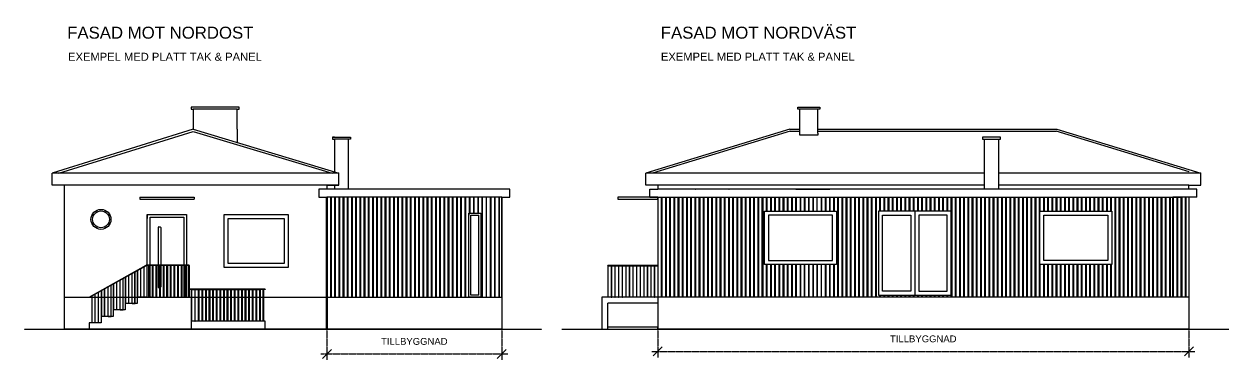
# Model space of a CAD drawing. Header units: millimetres. Extents: x -90687 to 89961, y -57823 to 169777.
# Drawn here: x -90687 to -60568, y 17910 to 26312 of the extents above; entities that cross this region are included whole.
import ezdxf

# ---------------------------------------------------------------- set-up
doc = ezdxf.new("R2010")
doc.units = ezdxf.units.MM
doc.linetypes.add('ACAD_ISO04W100', pattern=[30, 24, -3, 0, -3])
doc.linetypes.add('CENTER2', pattern=[28.575, 19.05, -3.175, 3.175, -3.175])
doc.layers.get('0').update_dxf_attribs({"color": 1})
for name, color, linetype in [('Angivelser', 7, 'Continuous'), ('Förtydligande', 8, 'CENTER2'), ('Grundritningar', 1, 'Continuous')]:
    doc.layers.add(name, color=color, linetype=linetype)
doc.styles.get("Standard").update_dxf_attribs({"font": 'Arial.ttf', "height": 170})
doc.dimstyles.new('Egen dimension', dxfattribs={"dimscale": 10, "dimtxt": 2.5, "dimasz": 15, "dimexe": 10, "dimexo": 0.625, "dimgap": 15, "dimtad": 1, "dimlfac": 0.001, "dimtxsty": 'Standard', "dimblk": 'OBLIQUE', "dimblk1": 'OBLIQUE', "dimblk2": 'OBLIQUE', "dimcen": 20, "dimdle": 10, "dimadec": 0, "dimazin": 0, "dimtfac": 1, "dimtmove": 0, "dimatfit": 3, "dimldrblk": 'OPEN90', "dimfxl": 1, "dimarcsym": 0})

# ---------------------------------------------------------------- blocks, each defined once
blk = doc.blocks.new('_Oblique')
at = {"color": 0, "linetype": 'ByBlock', "lineweight": -2}
blk.add_line((-0.5, -0.5), (0.5, 0.5), dxfattribs=at)
blk = doc.blocks.new('*D208')
at = {"layer": 'Defpoints', "color": 0, "transparency": 16777216}
for p in [(-83117, 18680), (-78747, 18680), (-78747, 18060)]:
    blk.add_point(p, dxfattribs=at)
at = {"layer": 'Förtydligande', "color": 0, "lineweight": -2, "transparency": 16777216}
for p, q in [((-83117, 18670), (-83117, 17910)), ((-78747, 18670), (-78747, 17910)), ((-83267, 18060), (-78597, 18060))]:
    blk.add_line(p, q, dxfattribs=at)
at = {"layer": 'Förtydligande', "color": 0, "lineweight": -2, "transparency": 16777216, "xscale": 225, "yscale": 225, "zscale": 225, "rotation": 180}
blk.add_blockref('_Oblique', (-83117, 18060), dxfattribs=at)
at = {"layer": 'Förtydligande', "color": 0, "lineweight": -2, "transparency": 16777216, "xscale": 225, "yscale": 225, "zscale": 225}
blk.add_blockref('_Oblique', (-78747, 18060), dxfattribs=at)
at = {"layer": 'Förtydligande', "color": 0, "transparency": 16777216, "insert": (-80932, 18372), "char_height": 170, "attachment_point": 5}
blk.add_mtext('TILLBYGGNAD', dxfattribs=at)
blk = doc.blocks.new('_Open90')
at = {"color": 0, "linetype": 'ByBlock', "lineweight": -2}
for p, q in [((0, 0), (-1, 0)), ((-0.5, 0.5), (0, 0)), ((0, 0), (-0.5, -0.5))]:
    blk.add_line(p, q, dxfattribs=at)
blk = doc.blocks.new('*D209')
at = {"layer": 'Defpoints', "color": 0, "transparency": 16777216}
for p in [(-74848, 18680), (-61568, 18680), (-61568, 18124)]:
    blk.add_point(p, dxfattribs=at)
at = {"layer": 'Förtydligande', "color": 0, "lineweight": -2, "transparency": 16777216}
for p, q in [((-74848, 18670), (-74848, 17974)), ((-61568, 18670), (-61568, 17974)), ((-74998, 18124), (-61418, 18124))]:
    blk.add_line(p, q, dxfattribs=at)
at = {"layer": 'Förtydligande', "color": 0, "lineweight": -2, "transparency": 16777216, "xscale": 225, "yscale": 225, "zscale": 225, "rotation": 180}
blk.add_blockref('_Oblique', (-74848, 18124), dxfattribs=at)
at = {"layer": 'Förtydligande', "color": 0, "lineweight": -2, "transparency": 16777216, "xscale": 225, "yscale": 225, "zscale": 225}
blk.add_blockref('_Oblique', (-61568, 18124), dxfattribs=at)
at = {"layer": 'Förtydligande', "color": 0, "transparency": 16777216, "insert": (-68208, 18436), "char_height": 170, "attachment_point": 5}
blk.add_mtext('TILLBYGGNAD', dxfattribs=at)

msp = doc.modelspace()

# ---------------------------------------------------------------- linework, layer by layer
at = {"layer": 'Förtydligande', "linetype": 'ACAD_ISO04W100', "lineweight": -3, "ltscale": 0.1}
for p, q in [((-90687.497, 18679.864), (-77747.497, 18679.864)), ((-77247.633, 18679.864), (-60567.633, 18679.864))]:
    msp.add_line(p, q, dxfattribs=at)
at = {"layer": 'Grundritningar'}
for p, q in [((-85313.001, 24229.768), (-86513.001, 24229.768)), ((-86513.001, 24229.768), (-86513.001, 24179.768)), ((-86513.001, 24179.768), (-86463.001, 24179.768)), ((-85363.001, 24179.768), (-86463.001, 24179.768)), ((-86463.001, 24179.768), (-86463.001, 23679.768)), ((-85363.001, 23679.768), (-85363.001, 24179.768)), ((-85363.001, 24179.768), (-85313.001, 24179.768)), ((-85313.001, 24179.768), (-85313.001, 24229.768)), ((-71343.331, 24179.864), (-71343.331, 24229.864)), ((-71343.331, 24229.864), (-70793.331, 24229.864)), ((-71293.331, 24179.864), (-71343.331, 24179.864)), ((-70843.331, 24179.864), (-71293.331, 24179.864)), ((-71293.331, 23579.864), (-71293.331, 24179.864)), ((-70793.331, 24179.864), (-70843.331, 24179.864)), ((-70843.331, 23579.864), (-70843.331, 24179.864)), ((-70793.331, 24229.864), (-70793.331, 24179.864)), ((-86463.001, 23679.768), (-89987.497, 22579.864)), ((-89820.125, 22579.864), (-86463.404, 23627.268)), ((-86463.404, 23627.268), (-82984.869, 22579.864)), ((-86463.001, 23679.768), (-82817.497, 22579.864)), ((-85363.001, 23679.768), (-85363.001, 23334.627)), ((-71547.633, 23679.864), (-75147.633, 22579.864)), ((-71532.93, 23632.075), (-74976.529, 22579.864)), ((-71547.633, 23679.864), (-71293.331, 23679.864)), ((-71532.93, 23632.075), (-71293.331, 23632.07)), ((-71293.331, 23529.864), (-71293.331, 23579.864)), ((-70843.331, 23529.864), (-71293.331, 23529.864)), ((-70843.331, 23679.864), (-66677.078, 23679.864)), ((-70843.331, 23632.062), (-66677.078, 23631.986)), ((-70843.331, 23579.864), (-70843.331, 23529.864)), ((-66677.078, 23679.864), (-64867.633, 23679.864)), ((-66677.078, 23631.986), (-64881.935, 23631.953)), ((-61565.101, 22619.246), (-64881.935, 23631.953)), ((-64867.633, 23679.864), (-61267.633, 22579.864)), ((-82976.363, 23479.864), (-82526.363, 23479.864)), ((-82976.363, 23479.864), (-82976.363, 23429.864)), ((-82926.363, 23479.864), (-82976.363, 23479.864)), ((-82976.363, 23429.864), (-82926.363, 23429.864)), ((-82576.363, 23429.864), (-82926.363, 23429.864)), ((-82926.363, 23429.864), (-82926.363, 22612.71)), ((-82576.363, 22279.864), (-82576.363, 23429.864)), ((-82526.363, 23429.864), (-82576.363, 23429.864)), ((-82576.363, 22179.864), (-82576.363, 23429.864)), ((-82526.363, 23479.864), (-82526.363, 23429.864)), ((-66277.078, 23479.864), (-66727.078, 23479.864)), ((-66727.078, 23479.864), (-66727.078, 23429.864)), ((-66727.078, 23429.864), (-66677.078, 23429.864)), ((-66677.078, 23429.864), (-66327.078, 23429.864)), ((-66677.078, 22179.864), (-66677.078, 23429.864)), ((-66677.078, 22229.864), (-66677.078, 23196.405)), ((-66327.078, 23429.864), (-66327.078, 22179.864)), ((-66327.078, 23429.864), (-66277.078, 23429.864)), ((-66277.078, 23429.864), (-66277.078, 23479.864)), ((-89987.497, 22279.864), (-89987.497, 22579.864)), ((-82817.497, 22579.864), (-89987.497, 22579.864)), ((-82817.497, 22279.864), (-82817.497, 22579.864)), ((-75147.633, 22279.864), (-75147.633, 22579.864)), ((-66677.078, 22579.864), (-75147.633, 22579.864)), ((-61267.633, 22579.864), (-66327.078, 22579.864)), ((-61267.633, 22279.864), (-61267.633, 22579.864)), ((-89687.497, 22279.864), (-89987.497, 22279.864)), ((-82817.497, 22279.864), (-89687.497, 22279.864)), ((-89687.497, 22279.864), (-89687.497, 19479.864)), ((-83117.497, 22179.864), (-83317.497, 22179.864)), ((-83317.497, 22179.864), (-83317.497, 21979.864)), ((-83117.497, 22279.864), (-82817.497, 22279.864)), ((-83117.497, 22279.864), (-83117.497, 22229.864)), ((-83117.497, 22229.864), (-83117.497, 22179.864)), ((-78547.497, 22179.864), (-83117.497, 22179.864)), ((-82926.363, 22279.864), (-82926.363, 22179.864)), ((-78547.497, 21979.864), (-78547.497, 22179.864)), ((-74847.633, 22279.864), (-75147.633, 22279.864)), ((-75047.633, 21979.864), (-75047.633, 22179.864)), ((-75047.633, 22179.864), (-74847.633, 22179.864)), ((-74847.633, 22279.864), (-74847.633, 22179.864)), ((-66677.078, 22279.864), (-74847.633, 22279.864)), ((-61367.633, 22179.864), (-74847.633, 22179.864)), ((-73912.634, 22179.864), (-73902.634, 22179.864)), ((-73072.634, 22179.864), (-73062.634, 22179.864)), ((-71392.634, 22179.864), (-71382.634, 22179.864)), ((-71382.634, 22179.864), (-71287.634, 22179.864)), ((-71287.634, 22179.864), (-71277.634, 22179.864)), ((-71277.634, 22179.864), (-71182.634, 22179.864)), ((-71182.634, 22179.864), (-71172.634, 22179.864)), ((-71172.634, 22179.864), (-71077.634, 22179.864)), ((-71077.634, 22179.864), (-71067.634, 22179.864)), ((-71067.634, 22179.864), (-70972.634, 22179.864)), ((-70972.634, 22179.864), (-70962.634, 22179.864)), ((-70962.634, 22179.864), (-70867.634, 22179.864)), ((-70867.634, 22179.864), (-70857.634, 22179.864)), ((-70857.634, 22179.864), (-70762.634, 22179.864)), ((-70762.634, 22179.864), (-70752.634, 22179.864)), ((-70752.634, 22179.864), (-70657.634, 22179.864)), ((-70657.634, 22179.864), (-70647.634, 22179.864)), ((-70647.634, 22179.864), (-70552.634, 22179.864)), ((-70552.634, 22179.864), (-70542.634, 22179.864)), ((-61567.633, 22279.864), (-66327.078, 22279.864)), ((-61567.633, 22279.864), (-61267.633, 22279.864)), ((-61567.633, 22179.864), (-61567.633, 22279.864)), ((-61367.633, 21979.864), (-61367.633, 22179.864)), ((-87797.497, 21979.864), (-87797.497, 21929.864)), ((-87797.497, 21979.864), (-86437.497, 21979.864)), ((-87797.497, 21929.864), (-86437.497, 21929.864)), ((-86437.497, 21979.864), (-86437.497, 21929.864)), ((-83317.497, 21979.864), (-83117.497, 21979.864)), ((-78747.497, 21979.864), (-83117.497, 21979.864)), ((-83022.497, 19479.864), (-83022.497, 21979.864)), ((-83012.497, 21979.864), (-83012.497, 19479.864)), ((-82917.497, 19479.864), (-82917.497, 21979.864)), ((-82907.497, 21979.864), (-82907.497, 19479.864)), ((-82812.497, 19479.864), (-82812.497, 21979.864)), ((-82802.497, 21979.864), (-82802.497, 19479.864)), ((-82707.497, 19479.864), (-82707.497, 21979.864)), ((-82697.497, 21979.864), (-82697.497, 19479.864)), ((-82602.497, 19479.864), (-82602.497, 21979.864)), ((-82592.497, 21979.864), (-82592.497, 19479.864)), ((-82497.497, 19479.864), (-82497.497, 21979.864)), ((-82487.497, 21979.864), (-82487.497, 19479.864)), ((-82392.497, 19479.864), (-82392.497, 21979.864)), ((-82382.497, 21979.864), (-82382.497, 19479.864)), ((-82287.497, 19479.864), (-82287.497, 21979.864)), ((-82277.497, 21979.864), (-82277.497, 19479.864)), ((-82182.497, 19479.864), (-82182.497, 21979.864)), ((-82172.497, 21979.864), (-82172.497, 19479.864)), ((-82077.497, 19479.864), (-82077.497, 21979.864)), ((-82067.497, 21979.864), (-82067.497, 19479.864)), ((-81972.497, 19479.864), (-81972.497, 21979.864)), ((-81962.497, 21979.864), (-81962.497, 19479.864)), ((-81867.497, 19479.864), (-81867.497, 21979.864)), ((-81857.497, 21979.864), (-81857.497, 19479.864)), ((-81762.497, 19479.864), (-81762.497, 21979.864)), ((-81752.497, 21979.864), (-81752.497, 19479.864)), ((-81657.497, 19479.864), (-81657.497, 21979.864)), ((-81647.497, 21979.864), (-81647.497, 19479.864)), ((-81552.497, 19479.864), (-81552.497, 21979.864)), ((-81542.497, 21979.864), (-81542.497, 19479.864)), ((-81447.497, 19479.864), (-81447.497, 21979.864)), ((-81437.497, 21979.864), (-81437.497, 19479.864)), ((-81342.497, 19479.864), (-81342.497, 21979.864)), ((-81332.497, 21979.864), (-81332.497, 19479.864)), ((-81237.497, 19479.864), (-81237.497, 21979.864)), ((-81227.497, 21979.864), (-81227.497, 19479.864)), ((-81132.497, 19479.864), (-81132.497, 21979.864)), ((-81122.497, 21979.864), (-81122.497, 19479.864)), ((-81027.497, 19479.864), (-81027.497, 21979.864)), ((-81017.497, 21979.864), (-81017.497, 19479.864)), ((-80922.497, 19479.864), (-80922.497, 21979.864)), ((-80912.497, 21979.864), (-80912.497, 19479.864)), ((-80817.497, 19479.864), (-80817.497, 21979.864)), ((-80807.497, 21979.864), (-80807.497, 19479.864)), ((-80712.497, 19479.864), (-80712.497, 21979.864)), ((-80702.497, 21979.864), (-80702.497, 19479.864)), ((-80607.497, 19479.864), (-80607.497, 21979.864)), ((-80597.497, 21979.864), (-80597.497, 19479.864)), ((-80502.497, 19479.864), (-80502.497, 21979.864)), ((-80492.497, 21979.864), (-80492.497, 19479.864)), ((-80397.497, 19479.864), (-80397.497, 21979.864)), ((-80387.497, 21979.864), (-80387.497, 19479.864)), ((-80292.497, 19479.864), (-80292.497, 21979.864)), ((-80282.497, 21979.864), (-80282.497, 19479.864)), ((-80187.497, 19479.864), (-80187.497, 21979.864)), ((-80177.497, 21979.864), (-80177.497, 19479.864)), ((-80082.497, 19479.864), (-80082.497, 21979.864)), ((-80072.497, 21979.864), (-80072.497, 19479.864)), ((-79977.497, 19479.864), (-79977.497, 21979.864)), ((-79967.497, 21979.864), (-79967.497, 19479.864)), ((-79872.497, 19479.864), (-79872.497, 21979.864)), ((-79862.497, 21979.864), (-79862.497, 19479.864)), ((-79767.497, 19479.864), (-79767.497, 21979.864)), ((-79757.497, 21979.864), (-79757.497, 19479.864)), ((-79662.497, 19479.864), (-79662.497, 21979.864)), ((-79652.497, 21979.864), (-79652.497, 19479.864)), ((-79557.497, 21979.864), (-79557.497, 21579.864)), ((-79547.497, 21979.864), (-79547.497, 21579.864)), ((-79452.497, 21979.864), (-79452.497, 21579.864)), ((-79442.497, 21979.864), (-79442.497, 21579.864)), ((-79347.497, 21979.864), (-79347.497, 21579.864)), ((-79337.497, 21979.864), (-79337.497, 21579.864)), ((-79242.497, 21979.864), (-79242.497, 19479.864)), ((-79232.497, 21979.864), (-79232.497, 19479.864)), ((-79137.497, 21979.864), (-79137.497, 19479.864)), ((-79127.497, 19479.864), (-79127.497, 21979.864)), ((-79032.497, 21979.864), (-79032.497, 19479.864)), ((-79022.497, 21979.864), (-79022.497, 19479.864)), ((-78927.497, 21979.864), (-78927.497, 19479.864)), ((-78917.497, 21979.864), (-78917.497, 19479.864)), ((-78822.497, 21979.864), (-78822.497, 19479.864)), ((-78812.497, 21979.864), (-78812.497, 19479.864)), ((-78747.497, 21979.864), (-78747.497, 19479.864)), ((-78747.497, 19479.864), (-78747.497, 21979.864)), ((-78747.497, 21979.864), (-78747.497, 21929.864)), ((-78747.497, 19479.864), (-78747.497, 21979.864)), ((-78747.497, 21979.864), (-78547.497, 21979.864)), ((-74847.633, 21979.864), (-75847.633, 21979.864)), ((-75847.633, 21979.864), (-75847.633, 21929.864)), ((-75847.633, 21929.864), (-74847.633, 21929.864)), ((-75047.633, 21979.864), (-74647.633, 21979.864)), ((-74847.634, 21979.864), (-74847.633, 19479.864)), ((-74847.634, 21979.864), (-74847.634, 19479.864)), ((-74847.633, 21929.864), (-74847.633, 21979.864)), ((-74752.634, 19479.864), (-74752.634, 21979.864)), ((-74742.634, 21979.864), (-74742.634, 19479.864)), ((-74647.634, 19479.864), (-74647.634, 21979.864)), ((-74647.633, 21979.864), (-61767.633, 21979.864)), ((-74637.634, 21979.864), (-74637.634, 19479.864)), ((-74542.634, 19479.864), (-74542.634, 21979.864)), ((-74532.634, 21979.864), (-74532.634, 19479.864)), ((-74437.634, 19479.864), (-74437.634, 21979.864)), ((-74437.634, 19479.864), (-74437.634, 21979.864)), ((-74427.634, 21979.864), (-74427.634, 19479.864)), ((-74427.634, 21979.864), (-74427.634, 19479.864)), ((-74332.634, 19479.864), (-74332.634, 21979.864)), ((-74322.634, 21979.864), (-74322.634, 19479.864)), ((-74227.634, 19479.864), (-74227.634, 21979.864)), ((-74217.634, 21979.864), (-74217.634, 19479.864)), ((-74122.634, 19479.864), (-74122.634, 21979.864)), ((-74112.634, 21979.864), (-74112.634, 19479.864)), ((-74017.634, 19479.864), (-74017.634, 21979.864)), ((-74007.634, 21979.864), (-74007.634, 19479.864)), ((-73912.634, 19479.864), (-73912.634, 21979.864)), ((-73902.634, 21979.864), (-73902.634, 19479.864)), ((-73807.634, 19479.864), (-73807.634, 21979.864)), ((-73797.634, 21979.864), (-73797.634, 19479.864)), ((-73702.634, 19479.864), (-73702.634, 21979.864)), ((-73692.634, 21979.864), (-73692.634, 19479.864)), ((-73597.634, 19479.864), (-73597.634, 21979.864)), ((-73587.634, 21979.864), (-73587.634, 19479.864)), ((-73492.634, 19479.864), (-73492.634, 21979.864)), ((-73482.634, 21979.864), (-73482.634, 19479.864)), ((-73387.634, 19479.864), (-73387.634, 21979.864)), ((-73377.634, 21979.864), (-73377.634, 19479.864)), ((-73282.634, 19479.864), (-73282.634, 21979.864)), ((-73272.634, 21979.864), (-73272.634, 19479.864)), ((-73177.634, 19479.864), (-73177.634, 21979.864)), ((-73167.634, 21979.864), (-73167.634, 19479.864)), ((-73072.634, 19479.864), (-73072.634, 21979.864)), ((-73062.634, 21979.864), (-73062.634, 19479.864)), ((-72967.634, 19479.864), (-72967.634, 21979.864)), ((-72957.634, 21979.864), (-72957.634, 19479.864)), ((-72862.634, 19479.864), (-72862.634, 21979.864)), ((-72852.634, 21979.864), (-72852.634, 19479.864)), ((-72757.634, 19479.864), (-72757.634, 21979.864)), ((-72747.634, 21979.864), (-72747.634, 19479.864)), ((-72652.634, 19479.864), (-72652.634, 21979.864)), ((-72642.634, 21979.864), (-72642.634, 19479.864)), ((-72547.634, 19479.864), (-72547.634, 21979.864)), ((-72537.634, 21979.864), (-72537.634, 19479.864)), ((-72442.634, 19479.864), (-72442.634, 21979.864)), ((-72432.634, 21979.864), (-72432.634, 19479.864)), ((-72337.634, 19479.864), (-72337.634, 21979.864)), ((-72327.634, 21979.864), (-72327.634, 19479.864)), ((-72232.634, 19479.864), (-72232.634, 21979.864)), ((-72222.634, 21979.864), (-72222.634, 19479.864)), ((-72127.634, 21629.864), (-72127.634, 21979.864)), ((-72117.634, 21979.864), (-72117.634, 21629.864)), ((-72022.634, 21629.864), (-72022.634, 21979.864)), ((-72012.634, 21979.864), (-72012.634, 21629.864)), ((-71917.634, 21629.864), (-71917.634, 21979.864)), ((-71907.634, 21979.864), (-71907.634, 21629.864)), ((-71812.634, 21629.864), (-71812.634, 21979.864)), ((-71802.634, 21979.864), (-71802.634, 21629.864)), ((-71707.634, 21629.864), (-71707.634, 21979.864)), ((-71697.634, 21979.864), (-71697.634, 21629.864)), ((-71602.634, 21629.864), (-71602.634, 21979.864)), ((-71592.634, 21979.864), (-71592.634, 21629.864)), ((-71497.634, 21629.864), (-71497.634, 21979.864)), ((-71487.634, 21979.864), (-71487.634, 21629.864)), ((-71392.634, 21629.864), (-71392.634, 21979.864)), ((-71382.634, 21979.864), (-71382.634, 21629.864)), ((-71287.634, 21979.864), (-71287.634, 21629.864)), ((-71277.634, 21979.864), (-71277.634, 21629.864)), ((-71182.634, 21979.864), (-71182.634, 21629.864)), ((-71172.634, 21979.864), (-71172.634, 21629.864)), ((-71077.634, 21979.864), (-71077.634, 21629.864)), ((-71067.634, 21979.864), (-71067.634, 21629.864)), ((-70972.634, 21979.864), (-70972.634, 21629.864)), ((-70962.634, 21979.864), (-70962.634, 21629.864)), ((-70867.634, 21979.864), (-70867.634, 21629.864)), ((-70857.634, 21629.864), (-70857.634, 21979.864)), ((-70762.634, 21979.864), (-70762.634, 21629.864)), ((-70752.634, 21979.864), (-70752.634, 21629.864)), ((-70657.634, 21979.864), (-70657.634, 21629.864)), ((-70647.634, 21979.864), (-70647.634, 21629.864)), ((-70552.634, 21979.864), (-70552.634, 21629.864)), ((-70542.634, 21979.864), (-70542.634, 21629.864)), ((-70447.634, 21629.864), (-70447.634, 21979.864)), ((-70437.634, 21979.864), (-70437.634, 21629.864)), ((-70342.634, 19479.864), (-70342.634, 21979.864)), ((-70332.634, 21979.864), (-70332.634, 19479.864)), ((-70237.634, 19479.864), (-70237.634, 21979.864)), ((-70227.634, 21979.864), (-70227.634, 19479.864)), ((-70132.634, 19479.864), (-70132.634, 21979.864)), ((-70122.634, 21979.864), (-70122.634, 19479.864)), ((-70027.634, 19479.864), (-70027.634, 21979.864)), ((-70017.634, 21979.864), (-70017.634, 19479.864)), ((-69922.634, 19479.864), (-69922.634, 21979.864)), ((-69912.634, 21979.864), (-69912.634, 19479.864)), ((-69817.634, 19479.864), (-69817.634, 21979.864)), ((-69807.634, 21979.864), (-69807.634, 19479.864)), ((-69712.634, 19479.864), (-69712.634, 21979.864)), ((-69702.634, 21979.864), (-69702.634, 19479.864)), ((-69607.634, 19479.864), (-69607.634, 21979.864)), ((-69597.634, 21979.864), (-69597.634, 19479.864)), ((-69502.634, 19479.864), (-69502.634, 21979.864)), ((-69492.634, 21979.864), (-69492.634, 19479.864)), ((-69397.634, 19479.864), (-69397.634, 21979.864)), ((-69387.634, 21979.864), (-69387.634, 19479.864)), ((-69292.634, 21629.864), (-69292.634, 21979.864)), ((-69282.634, 21979.864), (-69282.634, 21629.864)), ((-69187.634, 21629.864), (-69187.634, 21979.864)), ((-69177.634, 21979.864), (-69177.634, 21629.864)), ((-69082.634, 21629.864), (-69082.634, 21979.864)), ((-69072.634, 21979.864), (-69072.634, 21629.864)), ((-68977.634, 21629.864), (-68977.634, 21979.864)), ((-68967.634, 21979.864), (-68967.634, 21629.864)), ((-68872.634, 21629.864), (-68872.634, 21979.864)), ((-68862.634, 21979.864), (-68862.634, 21629.864)), ((-68767.634, 21629.864), (-68767.634, 21979.864)), ((-68757.634, 21979.864), (-68757.634, 21629.864)), ((-68662.634, 21629.864), (-68662.634, 21979.864)), ((-68652.634, 21979.864), (-68652.634, 21629.864)), ((-68557.634, 21629.864), (-68557.634, 21979.864)), ((-68547.634, 21979.864), (-68547.634, 21629.864)), ((-68452.634, 21629.864), (-68452.634, 21979.864)), ((-68442.634, 21979.864), (-68442.634, 21629.864)), ((-68347.634, 21629.864), (-68347.634, 21979.864)), ((-68337.634, 21979.864), (-68337.634, 21629.864)), ((-68242.634, 21629.864), (-68242.634, 21979.864)), ((-68232.634, 21979.864), (-68232.634, 21629.864)), ((-68137.634, 21629.864), (-68137.634, 21979.864)), ((-68127.634, 21979.864), (-68127.634, 21629.864)), ((-68032.634, 21629.864), (-68032.634, 21979.864)), ((-68032.634, 21629.864), (-68032.634, 21979.864)), ((-68022.634, 21979.864), (-68022.634, 21629.864)), ((-68022.634, 21979.864), (-68022.634, 21629.864)), ((-67927.634, 21629.864), (-67927.634, 21979.864)), ((-67917.634, 21979.864), (-67917.634, 21629.864)), ((-67822.634, 21629.864), (-67822.634, 21979.864)), ((-67812.634, 21979.864), (-67812.634, 21629.864)), ((-67717.634, 21629.864), (-67717.634, 21979.864)), ((-67707.634, 21979.864), (-67707.634, 21629.864)), ((-67612.634, 21629.864), (-67612.634, 21979.864)), ((-67602.634, 21979.864), (-67602.634, 21629.864)), ((-67507.634, 19479.864), (-67507.634, 21979.864)), ((-67497.634, 21979.864), (-67497.634, 19479.864)), ((-67402.634, 19479.864), (-67402.634, 21979.864)), ((-67392.634, 21979.864), (-67392.634, 19479.864)), ((-67297.634, 19479.864), (-67297.634, 21979.864)), ((-67287.634, 21979.864), (-67287.634, 19479.864)), ((-67192.634, 19479.864), (-67192.634, 21979.864)), ((-67182.634, 21979.864), (-67182.634, 19479.864)), ((-67087.634, 19479.864), (-67087.634, 21979.864)), ((-67077.634, 21979.864), (-67077.634, 19479.864)), ((-66982.634, 19479.864), (-66982.634, 21979.864)), ((-66972.634, 21979.864), (-66972.634, 19479.864)), ((-66877.634, 19479.864), (-66877.634, 21979.864)), ((-66867.634, 21979.864), (-66867.634, 19479.864)), ((-66772.634, 19479.864), (-66772.634, 21979.864)), ((-66762.634, 21979.864), (-66762.634, 19479.864)), ((-66667.634, 19479.864), (-66667.634, 21979.864)), ((-66657.634, 21979.864), (-66657.634, 19479.864)), ((-66562.634, 19479.864), (-66562.634, 21979.864)), ((-66552.634, 21979.864), (-66552.634, 19479.864)), ((-66457.634, 19479.864), (-66457.634, 21979.864)), ((-66447.634, 21979.864), (-66447.634, 19479.864)), ((-66352.634, 19479.864), (-66352.634, 21979.864)), ((-66342.634, 21979.864), (-66342.634, 19479.864)), ((-66247.634, 19479.864), (-66247.634, 21979.864)), ((-66237.634, 21979.864), (-66237.634, 19479.864)), ((-66142.634, 19479.864), (-66142.634, 21979.864)), ((-66132.634, 21979.864), (-66132.634, 19479.864)), ((-66037.634, 19479.864), (-66037.634, 21979.864)), ((-66027.634, 21979.864), (-66027.634, 19479.864)), ((-65932.634, 19479.864), (-65932.634, 21979.864)), ((-65922.634, 21979.864), (-65922.634, 19479.864)), ((-65827.634, 19479.864), (-65827.634, 21979.864)), ((-65817.634, 21979.864), (-65817.634, 19479.864)), ((-65722.634, 19479.864), (-65722.634, 21979.864)), ((-65712.634, 21979.864), (-65712.634, 19479.864)), ((-65617.634, 19479.864), (-65617.634, 21979.864)), ((-65607.634, 21979.864), (-65607.634, 19479.864)), ((-65512.634, 19479.864), (-65512.634, 21979.864)), ((-65502.634, 21979.864), (-65502.634, 19479.864)), ((-65407.634, 19479.864), (-65407.634, 21979.864)), ((-65397.634, 21979.864), (-65397.634, 19479.864)), ((-65302.634, 19479.864), (-65302.634, 21979.864)), ((-65292.634, 21979.864), (-65292.634, 21629.864)), ((-65197.634, 21629.864), (-65197.634, 21979.864)), ((-65187.634, 21979.864), (-65187.634, 21629.864)), ((-65092.634, 21629.864), (-65092.634, 21979.864)), ((-65082.634, 21979.864), (-65082.634, 21629.864)), ((-64987.634, 21629.864), (-64987.634, 21979.864)), ((-64977.634, 21979.864), (-64977.634, 21629.864)), ((-64882.634, 21629.864), (-64882.634, 21979.864)), ((-64872.634, 21979.864), (-64872.634, 21629.864)), ((-64777.634, 21629.864), (-64777.634, 21979.864)), ((-64767.634, 21979.864), (-64767.634, 21629.864)), ((-64672.634, 21629.864), (-64672.634, 21979.864)), ((-64662.634, 21979.864), (-64662.634, 21629.864)), ((-64567.634, 21629.864), (-64567.634, 21979.864)), ((-64557.634, 21979.864), (-64557.634, 21629.864)), ((-64462.634, 21629.864), (-64462.634, 21979.864)), ((-64452.634, 21979.864), (-64452.634, 21629.864)), ((-64357.634, 21629.864), (-64357.634, 21979.864)), ((-64347.634, 21979.864), (-64347.634, 21629.864)), ((-64252.634, 21629.864), (-64252.634, 21979.864)), ((-64242.634, 21979.864), (-64242.634, 21629.864)), ((-64147.634, 21629.864), (-64147.634, 21979.864)), ((-64137.634, 21979.864), (-64137.634, 21629.864)), ((-64042.634, 21629.864), (-64042.634, 21979.864)), ((-64032.634, 21979.864), (-64032.634, 21629.864)), ((-63937.634, 21629.864), (-63937.634, 21979.864)), ((-63927.634, 21979.864), (-63927.634, 21629.864)), ((-63832.634, 21629.864), (-63832.634, 21979.864)), ((-63822.634, 21979.864), (-63822.634, 21629.864)), ((-63727.634, 21629.864), (-63727.634, 21979.864)), ((-63717.634, 21979.864), (-63717.634, 21629.864)), ((-63622.634, 21629.864), (-63622.634, 21979.864)), ((-63612.634, 21979.864), (-63612.634, 21629.864)), ((-63517.634, 21629.864), (-63517.634, 21979.864)), ((-63507.634, 21979.864), (-63507.634, 21629.864)), ((-63412.634, 19479.864), (-63412.634, 21979.864)), ((-63402.634, 21979.864), (-63402.634, 19479.864)), ((-63307.634, 19479.864), (-63307.634, 21979.864)), ((-63297.634, 21979.864), (-63297.634, 19479.864)), ((-63202.634, 19479.864), (-63202.634, 21979.864)), ((-63192.634, 21979.864), (-63192.634, 19479.864)), ((-63097.634, 19479.864), (-63097.634, 21979.864)), ((-63087.634, 21979.864), (-63087.634, 19479.864)), ((-62992.634, 19479.864), (-62992.634, 21979.864)), ((-62982.634, 21979.864), (-62982.634, 19479.864)), ((-62887.634, 19479.864), (-62887.634, 21979.864)), ((-62877.634, 21979.864), (-62877.634, 19479.864)), ((-62782.634, 19479.864), (-62782.634, 21979.864)), ((-62772.634, 21979.864), (-62772.634, 19479.864)), ((-62677.634, 19479.864), (-62677.634, 21979.864)), ((-62667.634, 21979.864), (-62667.634, 19479.864)), ((-62572.634, 19479.864), (-62572.634, 21979.864)), ((-62562.634, 21979.864), (-62562.634, 19479.864)), ((-62467.634, 19479.864), (-62467.634, 21979.864)), ((-62457.634, 21979.864), (-62457.634, 19479.864)), ((-62362.634, 19479.864), (-62362.634, 21979.864)), ((-62352.634, 21979.864), (-62352.634, 19479.864)), ((-62257.634, 19479.864), (-62257.634, 21979.864)), ((-62247.634, 21979.864), (-62247.634, 19479.864)), ((-62152.634, 19479.864), (-62152.634, 21979.864)), ((-62142.634, 21979.864), (-62142.634, 19479.864)), ((-62047.634, 19479.864), (-62047.634, 21979.864)), ((-62037.634, 21979.864), (-62037.634, 19479.864)), ((-61967.634, 19479.864), (-61967.634, 21979.864)), ((-61367.633, 21979.864), (-61967.633, 21979.864)), ((-61967.633, 21979.864), (-61967.633, 19479.864)), ((-61957.634, 21979.864), (-61957.634, 19479.864)), ((-61862.634, 19479.864), (-61862.634, 21979.864)), ((-61852.634, 21979.864), (-61852.634, 19479.864)), ((-61757.634, 19479.864), (-61757.634, 21979.864)), ((-61747.634, 21979.864), (-61747.634, 19479.864)), ((-61652.634, 19479.864), (-61652.634, 21979.864)), ((-61642.634, 21979.864), (-61642.634, 19479.864)), ((-61567.633, 21979.864), (-61567.633, 19479.864)), ((-87607.497, 19479.864), (-87607.497, 21549.864)), ((-87607.497, 21549.864), (-86627.497, 21549.864)), ((-87607.497, 21549.864), (-87117.497, 21549.864)), ((-87607.497, 21549.864), (-87607.497, 21449.864)), ((-87537.497, 21449.864), (-87537.497, 21479.864)), ((-87537.497, 19479.864), (-87537.497, 21479.864)), ((-87537.497, 21479.864), (-86697.497, 21479.864)), ((-87537.497, 21479.864), (-87337.497, 21479.864)), ((-86697.497, 21479.864), (-86697.497, 19479.864)), ((-86627.497, 21549.864), (-86627.497, 19479.864)), ((-85687.497, 21549.864), (-84087.497, 21549.864)), ((-85687.497, 20219.864), (-85687.497, 21549.864)), ((-85587.497, 20319.864), (-85587.497, 21449.864)), ((-85587.497, 21449.864), (-84187.497, 21449.864)), ((-84187.497, 21449.864), (-84187.497, 20319.864)), ((-84087.497, 21549.864), (-84087.497, 20219.864)), ((-79567.497, 19479.864), (-79567.497, 21579.864)), ((-79567.497, 21579.864), (-79267.497, 21579.864)), ((-79567.497, 21579.864), (-79567.497, 21529.864)), ((-79517.497, 19529.864), (-79517.497, 21529.864)), ((-79517.497, 21529.864), (-79317.497, 21529.864)), ((-79317.497, 19529.864), (-79317.497, 21529.864)), ((-79267.497, 21579.864), (-79267.497, 19479.864)), ((-72177.488, 20299.864), (-72177.488, 21629.864)), ((-72177.488, 21629.864), (-70377.488, 21629.864)), ((-72077.488, 21529.864), (-72077.488, 20399.864)), ((-70477.488, 21529.864), (-72077.488, 21529.864)), ((-70477.488, 20399.864), (-70477.488, 21529.864)), ((-70377.488, 21629.864), (-70377.488, 20299.864)), ((-67507.633, 21629.864), (-69327.633, 21629.864)), ((-69327.633, 21629.864), (-69327.633, 19529.864)), ((-69227.633, 21529.864), (-68517.633, 21529.864)), ((-69227.633, 19629.864), (-69227.633, 21529.864)), ((-68517.633, 21529.864), (-68517.633, 19629.864)), ((-67507.633, 21629.864), (-68417.633, 21629.864)), ((-68417.633, 21629.864), (-68417.633, 19529.864)), ((-68317.633, 21529.864), (-68317.633, 19629.864)), ((-67607.633, 21529.864), (-68317.633, 21529.864)), ((-67607.633, 19629.864), (-67607.633, 21529.864)), ((-67507.633, 19529.864), (-67507.633, 21629.864)), ((-65297.633, 21629.864), (-63497.633, 21629.864)), ((-65297.633, 20299.864), (-65297.633, 21629.864)), ((-65197.633, 21529.864), (-63597.633, 21529.864)), ((-65197.633, 20399.864), (-65197.633, 21529.864)), ((-63597.633, 21529.864), (-63597.633, 20399.864)), ((-63497.633, 21629.864), (-63497.633, 20299.864)), ((-87337.497, 21219.864), (-87337.497, 19739.864)), ((-87317.497, 21239.864), (-87287.497, 21239.864)), ((-87267.497, 21219.864), (-87267.497, 19739.864)), ((-89057.497, 19479.864), (-87631.636, 20277.319)), ((-87631.636, 20267.319), (-89057.497, 19469.864)), ((-87777.497, 20185.742), (-87777.497, 19479.864)), ((-87767.497, 19479.864), (-87767.497, 20191.335)), ((-87697.497, 20230.484), (-87697.497, 19479.864)), ((-87687.497, 19479.864), (-87687.497, 20236.077)), ((-87607.497, 20279.864), (-87621.873, 20279.864)), ((-86577.023, 20269.864), (-87621.873, 20269.864)), ((-86577.023, 20279.864), (-87612.319, 20279.864)), ((-87566.565, 19479.864), (-87566.565, 20269.864)), ((-87556.565, 20269.864), (-87556.565, 19479.864)), ((-87476.565, 19479.864), (-87476.565, 20269.864)), ((-87466.565, 20269.864), (-87466.565, 19479.864)), ((-87386.565, 19479.864), (-87386.565, 20269.864)), ((-87376.565, 20269.864), (-87376.565, 19479.864)), ((-87296.565, 19479.864), (-87296.565, 20269.864)), ((-87286.565, 20269.864), (-87286.565, 19479.864)), ((-87206.565, 19479.864), (-87206.565, 20269.864)), ((-87196.565, 20269.864), (-87196.565, 19479.864)), ((-87116.565, 19479.864), (-87116.565, 20269.864)), ((-87106.565, 20269.864), (-87106.565, 19479.864)), ((-87026.565, 19479.864), (-87026.565, 20269.864)), ((-87016.565, 20269.864), (-87016.565, 19479.864)), ((-86936.565, 19479.864), (-86936.565, 20269.864)), ((-86926.565, 20269.864), (-86926.565, 19479.864)), ((-86846.565, 19479.864), (-86846.565, 20269.864)), ((-86836.565, 20269.864), (-86836.565, 19479.864)), ((-86756.565, 19479.864), (-86756.565, 20269.864)), ((-86746.565, 20269.864), (-86746.565, 19479.864)), ((-86666.565, 19479.864), (-86666.565, 20269.864)), ((-86656.565, 20269.864), (-86656.565, 19479.864)), ((-86557.023, 20279.864), (-86577.023, 20279.864)), ((-86577.023, 20269.864), (-86567.023, 20269.864)), ((-86572.023, 19479.864), (-86572.023, 20269.864)), ((-86567.023, 20269.864), (-86557.023, 20269.864)), ((-86567.023, 20269.864), (-86562.023, 20269.864)), ((-86562.023, 20269.864), (-86562.023, 19479.864)), ((-86557.023, 20269.864), (-86557.023, 20279.864)), ((-84087.497, 20219.864), (-85687.497, 20219.864)), ((-84187.497, 20319.864), (-85587.497, 20319.864)), ((-74847.633, 20269.864), (-76097.633, 20269.864)), ((-76097.633, 20259.864), (-76097.633, 20269.864)), ((-76097.633, 20259.864), (-76097.633, 19479.864)), ((-76087.633, 20259.864), (-74927.633, 20259.864)), ((-76087.633, 19479.864), (-76087.633, 20259.864)), ((-76007.633, 20259.864), (-76007.633, 19479.864)), ((-75997.633, 19479.864), (-75997.633, 20259.864)), ((-75917.633, 20259.864), (-75917.633, 19479.864)), ((-75907.633, 19479.864), (-75907.633, 20259.864)), ((-75907.633, 20259.864), (-75827.633, 20259.864)), ((-75827.633, 20259.864), (-75827.633, 19479.864)), ((-75817.633, 19479.864), (-75817.633, 20259.864)), ((-75817.633, 20259.864), (-75737.633, 20259.864)), ((-75737.633, 20259.864), (-75737.633, 19479.864)), ((-75727.633, 19479.864), (-75727.633, 20259.864)), ((-75727.633, 20259.864), (-75647.633, 20259.864)), ((-75647.633, 20259.864), (-75647.633, 19479.864)), ((-75637.633, 19479.864), (-75637.633, 20259.864)), ((-75637.633, 20259.864), (-75557.633, 20259.864)), ((-75557.633, 20259.864), (-75557.633, 19479.864)), ((-75547.633, 19479.864), (-75547.633, 20259.864)), ((-75547.633, 20259.864), (-75467.633, 20259.864)), ((-75467.633, 20259.864), (-75467.633, 19479.864)), ((-75457.633, 19479.864), (-75457.633, 20259.864)), ((-75457.633, 20259.864), (-75377.633, 20259.864)), ((-75377.633, 20259.864), (-75377.633, 19479.864)), ((-75367.633, 19479.864), (-75367.633, 20259.864)), ((-75367.633, 20259.864), (-75287.633, 20259.864)), ((-75287.633, 20259.864), (-75287.633, 19479.864)), ((-75277.633, 19479.864), (-75277.633, 20259.864)), ((-75277.633, 20259.864), (-75197.633, 20259.864)), ((-75197.633, 20259.864), (-75197.633, 19479.864)), ((-75187.633, 19479.864), (-75187.633, 20259.864)), ((-75187.633, 20259.864), (-75107.633, 20259.864)), ((-75107.633, 20259.864), (-75107.633, 19479.864)), ((-75097.633, 19479.864), (-75097.633, 20259.864)), ((-75097.633, 20259.864), (-75017.633, 20259.864)), ((-75017.633, 20259.864), (-75017.633, 19479.864)), ((-75007.633, 19479.864), (-75007.633, 20259.864)), ((-74927.633, 19479.864), (-74927.633, 20259.864)), ((-74917.633, 19479.864), (-74917.633, 20259.864)), ((-74917.633, 20259.864), (-74847.633, 20259.864)), ((-70377.488, 20299.864), (-72177.488, 20299.864)), ((-72127.634, 19479.864), (-72127.634, 20299.864)), ((-72117.634, 20299.864), (-72117.634, 19479.864)), ((-72077.488, 20399.864), (-70477.488, 20399.864)), ((-72022.634, 19479.864), (-72022.634, 20299.864)), ((-72012.634, 20299.864), (-72012.634, 19479.864)), ((-71917.634, 19479.864), (-71917.634, 20299.864)), ((-71907.634, 20299.864), (-71907.634, 19479.864)), ((-71812.634, 19479.864), (-71812.634, 20299.864)), ((-71802.634, 20299.864), (-71802.634, 19479.864)), ((-71707.634, 19479.864), (-71707.634, 20299.864)), ((-71697.634, 20299.864), (-71697.634, 19479.864)), ((-71602.634, 19479.864), (-71602.634, 20299.864)), ((-71592.634, 20299.864), (-71592.634, 19479.864)), ((-71497.634, 19479.864), (-71497.634, 20299.864)), ((-71487.634, 20299.864), (-71487.634, 19479.864)), ((-71392.634, 19479.864), (-71392.634, 20299.864)), ((-71382.634, 20299.864), (-71382.634, 19479.864)), ((-71287.634, 20299.864), (-71287.634, 19479.864)), ((-71277.634, 20299.864), (-71277.634, 19479.864)), ((-71182.634, 20299.864), (-71182.634, 19479.864)), ((-71172.634, 19479.864), (-71172.634, 20299.864)), ((-71077.634, 20299.864), (-71077.634, 19479.864)), ((-71067.634, 20299.864), (-71067.634, 19479.864)), ((-70972.634, 20299.864), (-70972.634, 19479.864)), ((-70962.634, 20299.864), (-70962.634, 19479.864)), ((-70867.634, 20299.864), (-70867.634, 19479.864)), ((-70857.634, 20299.864), (-70857.634, 19479.864)), ((-70762.634, 20299.864), (-70762.634, 19479.864)), ((-70752.634, 19479.864), (-70752.634, 20299.864)), ((-70657.634, 20299.864), (-70657.634, 19479.864)), ((-70647.634, 20299.864), (-70647.634, 19479.864)), ((-70552.634, 20299.864), (-70552.634, 19479.864)), ((-70542.634, 20299.864), (-70542.634, 19479.864)), ((-70447.634, 19479.864), (-70447.634, 20299.864)), ((-70447.634, 20299.864), (-70447.634, 19479.864)), ((-70437.634, 20299.864), (-70437.634, 19479.864)), ((-70437.634, 20299.864), (-70437.634, 19479.864)), ((-63497.633, 20299.864), (-65297.633, 20299.864)), ((-65292.634, 20299.864), (-65292.634, 19479.864)), ((-65197.634, 19479.864), (-65197.634, 20299.864)), ((-63597.633, 20399.864), (-65197.633, 20399.864)), ((-65187.634, 20299.864), (-65187.634, 19479.864)), ((-65092.634, 19479.864), (-65092.634, 20299.864)), ((-65082.634, 20299.864), (-65082.634, 19479.864)), ((-64987.634, 19479.864), (-64987.634, 20299.864)), ((-64977.634, 20299.864), (-64977.634, 19479.864)), ((-64882.634, 19479.864), (-64882.634, 20299.864)), ((-64872.634, 20299.864), (-64872.634, 19479.864)), ((-64777.634, 19479.864), (-64777.634, 20299.864)), ((-64767.634, 20299.864), (-64767.634, 19479.864)), ((-64672.634, 19479.864), (-64672.634, 20299.864)), ((-64662.634, 20299.864), (-64662.634, 19479.864)), ((-64567.634, 19479.864), (-64567.634, 20299.864)), ((-64557.634, 20299.864), (-64557.634, 19479.864)), ((-64462.634, 19479.864), (-64462.634, 20299.864)), ((-64452.634, 20299.864), (-64452.634, 19479.864)), ((-64357.634, 19479.864), (-64357.634, 20299.864)), ((-64347.634, 20299.864), (-64347.634, 19479.864)), ((-64252.634, 19479.864), (-64252.634, 20299.864)), ((-64242.634, 20299.864), (-64242.634, 19479.864)), ((-64147.634, 19479.864), (-64147.634, 20299.864)), ((-64137.634, 20299.864), (-64137.634, 19479.864)), ((-64042.634, 19479.864), (-64042.634, 20299.864)), ((-64032.634, 20299.864), (-64032.634, 19479.864)), ((-63937.634, 19479.864), (-63937.634, 20299.864)), ((-63927.634, 20299.864), (-63927.634, 19479.864)), ((-63832.634, 19479.864), (-63832.634, 20299.864)), ((-63822.634, 20299.864), (-63822.634, 19479.864)), ((-63727.634, 19479.864), (-63727.634, 20299.864)), ((-63717.634, 20299.864), (-63717.634, 19479.864)), ((-63622.634, 19479.864), (-63622.634, 20299.864)), ((-63612.634, 20299.864), (-63612.634, 19479.864)), ((-63517.634, 19479.864), (-63517.634, 20299.864)), ((-63507.634, 20299.864), (-63507.634, 19479.864)), ((-88297.497, 19894.916), (-88297.497, 19159.864)), ((-88287.497, 19159.864), (-88287.497, 19900.509)), ((-88217.497, 19939.659), (-88217.497, 19159.864)), ((-88207.497, 19159.864), (-88207.497, 19945.252)), ((-88157.497, 19973.216), (-88157.497, 19319.864)), ((-88147.497, 19319.864), (-88147.497, 19978.808)), ((-88077.497, 20017.958), (-88077.497, 19319.864)), ((-88067.497, 19319.864), (-88067.497, 20023.551)), ((-87997.497, 20062.7), (-87997.497, 19319.864)), ((-87987.497, 19319.864), (-87987.497, 20068.293)), ((-87917.497, 19319.864), (-87917.497, 20107.443)), ((-87907.497, 19319.864), (-87907.497, 20113.036)), ((-87857.497, 20141), (-87857.497, 19479.864)), ((-87847.497, 19479.864), (-87847.497, 20146.592)), ((-88837.505, 19592.9), (-88837.505, 18839.864)), ((-88827.505, 18839.864), (-88827.505, 19598.493)), ((-88757.497, 19637.648), (-88757.497, 18999.864)), ((-88747.497, 18999.864), (-88747.497, 19643.24)), ((-88677.497, 18999.864), (-88677.497, 19682.39)), ((-88667.497, 18999.864), (-88667.497, 19687.983)), ((-88597.497, 19727.132), (-88597.497, 18999.864)), ((-88587.497, 18999.864), (-88587.497, 19732.725)), ((-88517.497, 19771.875), (-88517.497, 18999.864)), ((-88507.497, 18999.864), (-88507.497, 19777.468)), ((-88457.497, 19805.432), (-88457.497, 19159.864)), ((-88447.497, 19159.864), (-88447.497, 19811.024)), ((-88377.497, 19850.174), (-88377.497, 19159.864)), ((-88367.497, 19159.864), (-88367.497, 19855.767)), ((-87287.497, 19719.864), (-87317.497, 19719.864)), ((-84657.497, 19679.864), (-86562.023, 19679.864)), ((-84657.497, 19669.864), (-86562.023, 19669.864)), ((-86507.497, 19669.864), (-86507.497, 18879.864)), ((-86497.497, 19669.864), (-86507.497, 19669.864)), ((-86497.497, 18879.864), (-86497.497, 19669.864)), ((-86497.497, 19669.864), (-86407.497, 19669.864)), ((-86417.497, 19669.864), (-86417.497, 18879.864)), ((-86407.497, 19669.864), (-86417.497, 19669.864)), ((-86407.497, 19669.864), (-86317.497, 19669.864)), ((-86407.497, 18879.864), (-86407.497, 19669.864)), ((-86327.497, 18879.864), (-86327.497, 19669.864)), ((-86317.497, 19669.864), (-86227.497, 19669.864)), ((-86317.497, 19669.864), (-86317.497, 18879.864)), ((-86237.497, 18879.864), (-86237.497, 19669.864)), ((-86227.497, 19669.864), (-86137.497, 19669.864)), ((-86227.497, 19669.864), (-86227.497, 18879.864)), ((-86147.497, 18879.864), (-86147.497, 19669.864)), ((-86137.497, 19669.864), (-86137.497, 18879.864)), ((-86137.497, 19669.864), (-86047.497, 19669.864)), ((-86057.497, 18879.864), (-86057.497, 19669.864)), ((-86047.497, 19669.864), (-85957.497, 19669.864)), ((-86047.497, 19669.864), (-86047.497, 18879.864)), ((-85967.497, 18879.864), (-85967.497, 19669.864)), ((-85957.497, 19669.864), (-85867.497, 19669.864)), ((-85957.497, 19669.864), (-85957.497, 18879.864)), ((-85877.497, 18879.864), (-85877.497, 19669.864)), ((-85867.497, 19669.864), (-85777.497, 19669.864)), ((-85867.497, 19669.864), (-85867.497, 18879.864)), ((-85787.497, 18879.864), (-85787.497, 19669.864)), ((-85777.497, 19669.864), (-85687.497, 19669.864)), ((-85777.497, 19669.864), (-85777.497, 18879.864)), ((-85697.497, 18879.864), (-85697.497, 19669.864)), ((-85687.497, 19669.864), (-85597.497, 19669.864)), ((-85687.497, 19669.864), (-85687.497, 18879.864)), ((-85607.497, 18879.864), (-85607.497, 19669.864)), ((-85597.497, 19669.864), (-85507.497, 19669.864)), ((-85597.497, 19669.864), (-85597.497, 18879.864)), ((-85517.497, 18879.864), (-85517.497, 19669.864)), ((-85507.497, 19669.864), (-85417.497, 19669.864)), ((-85507.497, 19669.864), (-85507.497, 18879.864)), ((-85427.497, 18879.864), (-85427.497, 19669.864)), ((-85417.497, 19669.864), (-85327.497, 19669.864)), ((-85417.497, 19669.864), (-85417.497, 18879.864)), ((-85337.497, 18879.864), (-85337.497, 19669.864)), ((-85327.497, 19669.864), (-85237.497, 19669.864)), ((-85327.497, 19669.864), (-85327.497, 18879.864)), ((-85247.497, 18879.864), (-85247.497, 19669.864)), ((-85237.497, 19669.864), (-85147.497, 19669.864)), ((-85237.497, 19669.864), (-85237.497, 18879.864)), ((-85157.497, 18879.864), (-85157.497, 19669.864)), ((-85147.497, 19669.864), (-85057.497, 19669.864)), ((-85147.497, 19669.864), (-85147.497, 18879.864)), ((-85067.497, 18879.864), (-85067.497, 19669.864)), ((-85057.497, 19669.864), (-84967.497, 19669.864)), ((-85057.497, 19669.864), (-85057.497, 18879.864)), ((-84977.497, 18879.864), (-84977.497, 19669.864)), ((-84967.497, 19669.864), (-84877.497, 19669.864)), ((-84967.497, 19669.864), (-84967.497, 18879.864)), ((-84887.497, 18879.864), (-84887.497, 19669.864)), ((-84877.497, 19669.864), (-84787.497, 19669.864)), ((-84877.497, 19669.864), (-84877.497, 18879.864)), ((-84797.497, 18879.864), (-84797.497, 19669.864)), ((-84787.497, 19669.864), (-84787.497, 18879.864)), ((-84722.497, 19669.864), (-84722.497, 18879.864)), ((-84697.497, 18879.864), (-84697.497, 19669.864)), ((-84657.497, 19679.864), (-84657.497, 19679.864)), ((-84657.497, 19679.864), (-84657.497, 19669.864)), ((-68517.633, 19629.864), (-69227.633, 19629.864)), ((-68317.633, 19629.864), (-67607.633, 19629.864)), ((-89687.497, 19479.864), (-89687.497, 18679.864)), ((-89687.497, 19479.864), (-83117.497, 19479.864)), ((-89057.497, 19469.864), (-89057.497, 19479.864)), ((-88997.505, 19503.416), (-88997.505, 18839.864)), ((-88987.505, 18839.864), (-88987.505, 19509.008)), ((-88917.505, 19548.158), (-88917.505, 18839.864)), ((-88907.505, 18839.864), (-88907.505, 19553.751)), ((-87857.497, 19319.864), (-88157.497, 19319.864)), ((-88157.497, 19319.864), (-88157.497, 19159.864)), ((-87987.497, 19319.864), (-87917.497, 19319.864)), ((-87917.497, 19319.864), (-87907.497, 19319.864)), ((-87607.497, 19479.864), (-87857.497, 19479.864)), ((-87857.497, 19479.864), (-87857.497, 19319.864)), ((-87656.565, 19479.864), (-87646.565, 19479.864)), ((-87607.497, 19479.864), (-86627.497, 19479.864)), ((-87607.497, 19479.864), (-87507.497, 19479.864)), ((-87507.497, 19479.864), (-87537.497, 19479.864)), ((-86627.497, 19479.864), (-86507.497, 19479.864)), ((-86562.023, 19479.864), (-86572.023, 19479.864)), ((-86507.497, 19479.864), (-86507.497, 18679.864)), ((-83117.497, 19479.864), (-78747.497, 19479.864)), ((-79267.497, 19479.864), (-79567.497, 19479.864)), ((-79567.497, 19479.864), (-79517.497, 19479.864)), ((-79317.497, 19529.864), (-79517.497, 19529.864)), ((-79267.497, 19479.864), (-79317.497, 19479.864)), ((-79137.497, 19479.864), (-79127.497, 19479.864)), ((-78747.497, 19479.864), (-78747.497, 18679.864)), ((-74847.633, 19479.864), (-76247.633, 19479.864)), ((-76247.633, 19479.864), (-76247.633, 18679.864)), ((-76097.633, 18679.864), (-76097.633, 19329.864)), ((-74847.633, 19329.864), (-76097.633, 19329.864)), ((-76007.633, 19479.864), (-75997.633, 19479.864)), ((-75917.633, 19479.864), (-75907.633, 19479.864)), ((-75827.633, 19479.864), (-75817.633, 19479.864)), ((-75737.633, 19479.864), (-75727.633, 19479.864)), ((-74927.633, 19479.864), (-74917.633, 19479.864)), ((-74927.633, 19479.864), (-74917.633, 19479.864)), ((-74847.633, 19479.864), (-74917.633, 19479.864)), ((-74847.633, 19479.864), (-74847.633, 18679.864)), ((-61567.633, 19479.864), (-74847.633, 19479.864)), ((-74847.633, 19479.864), (-74847.633, 19329.864)), ((-69327.633, 19529.864), (-67507.633, 19529.864)), ((-69292.634, 19479.864), (-69292.634, 19529.864)), ((-69282.634, 19529.864), (-69282.634, 19479.864)), ((-69187.634, 19479.864), (-69187.634, 19529.864)), ((-69177.634, 19529.864), (-69177.634, 19479.864)), ((-69082.634, 19479.864), (-69082.634, 19529.864)), ((-69072.634, 19529.864), (-69072.634, 19479.864)), ((-68977.634, 19479.864), (-68977.634, 19529.864)), ((-68967.634, 19529.864), (-68967.634, 19479.864)), ((-68872.634, 19479.864), (-68872.634, 19529.864)), ((-68862.634, 19529.864), (-68862.634, 19479.864)), ((-68767.634, 19479.864), (-68767.634, 19529.864)), ((-68757.634, 19529.864), (-68757.634, 19479.864)), ((-68662.634, 19479.864), (-68662.634, 19529.864)), ((-68652.634, 19529.864), (-68652.634, 19479.864)), ((-68557.634, 19479.864), (-68557.634, 19529.864)), ((-68547.634, 19529.864), (-68547.634, 19479.864)), ((-68452.634, 19479.864), (-68452.634, 19529.864)), ((-68442.634, 19529.864), (-68442.634, 19479.864)), ((-68347.634, 19479.864), (-68347.634, 19529.864)), ((-68337.634, 19529.864), (-68337.634, 19479.864)), ((-68242.634, 19479.864), (-68242.634, 19529.864)), ((-68232.634, 19529.864), (-68232.634, 19479.864)), ((-68137.634, 19479.864), (-68137.634, 19529.864)), ((-68127.634, 19529.864), (-68127.634, 19479.864)), ((-68032.634, 19479.864), (-68032.634, 19529.864)), ((-68032.634, 19479.864), (-68032.634, 19529.864)), ((-68022.634, 19529.864), (-68022.634, 19479.864)), ((-68022.634, 19529.864), (-68022.634, 19479.864)), ((-67927.634, 19479.864), (-67927.634, 19529.864)), ((-67917.634, 19529.864), (-67917.634, 19479.864)), ((-67822.634, 19479.864), (-67822.634, 19529.864)), ((-67812.634, 19529.864), (-67812.634, 19479.864)), ((-67717.634, 19479.864), (-67717.634, 19529.864)), ((-67707.634, 19529.864), (-67707.634, 19479.864)), ((-67612.634, 19479.864), (-67612.634, 19529.864)), ((-67602.634, 19529.864), (-67602.634, 19479.864)), ((-61567.633, 19479.864), (-61567.633, 18679.864)), ((-88457.497, 18999.864), (-88757.497, 18999.864)), ((-88757.497, 18999.864), (-88757.497, 18839.864)), ((-88667.497, 18999.864), (-88677.497, 18999.864)), ((-88597.497, 18999.864), (-88667.497, 18999.864)), ((-88587.497, 18999.864), (-88507.497, 18999.864)), ((-88157.497, 19159.864), (-88457.497, 19159.864)), ((-88457.497, 19159.864), (-88457.497, 18999.864)), ((-88287.497, 19159.864), (-88207.497, 19159.864)), ((-78747.497, 18679.864), (-89687.497, 18679.864)), ((-88757.497, 18839.864), (-89057.497, 18839.864)), ((-89057.497, 18839.864), (-89057.497, 18679.864)), ((-84657.497, 18879.864), (-86507.497, 18879.864)), ((-86507.497, 18879.864), (-86497.497, 18879.864)), ((-86507.497, 18679.864), (-84657.497, 18679.864)), ((-86417.497, 18879.864), (-86407.497, 18879.864)), ((-86317.497, 18879.864), (-86327.497, 18879.864)), ((-86227.497, 18879.864), (-86237.497, 18879.864)), ((-86137.497, 18879.864), (-86147.497, 18879.864)), ((-86047.497, 18879.864), (-86057.497, 18879.864)), ((-85957.497, 18879.864), (-85967.497, 18879.864)), ((-85867.497, 18879.864), (-85877.497, 18879.864)), ((-85777.497, 18879.864), (-85787.497, 18879.864)), ((-85687.497, 18879.864), (-85697.497, 18879.864)), ((-85597.497, 18879.864), (-85607.497, 18879.864)), ((-85507.497, 18879.864), (-85517.497, 18879.864)), ((-85417.497, 18879.864), (-85427.497, 18879.864)), ((-85327.497, 18879.864), (-85337.497, 18879.864)), ((-85237.497, 18879.864), (-85247.497, 18879.864)), ((-85147.497, 18879.864), (-85157.497, 18879.864)), ((-85057.497, 18879.864), (-85067.497, 18879.864)), ((-84967.497, 18879.864), (-84977.497, 18879.864)), ((-84877.497, 18879.864), (-84887.497, 18879.864)), ((-84787.497, 18879.864), (-84797.497, 18879.864)), ((-84657.497, 18879.864), (-84697.497, 18879.864)), ((-84657.497, 18679.864), (-84657.497, 18879.864)), ((-83117.497, 18679.864), (-83107.497, 18679.864)), ((-76247.633, 18679.864), (-76097.633, 18679.864)), ((-74847.633, 18729.864), (-76097.633, 18729.864)), ((-76097.633, 18679.864), (-74847.633, 18679.864)), ((-74847.633, 18679.864), (-74847.633, 18729.864)), ((-61567.633, 18679.864), (-74847.633, 18679.864)), ((-69847.633, 18679.864), (-69857.633, 18679.864)), ((-66567.633, 18679.864), (-66557.633, 18679.864))]:
    msp.add_line(p, q, dxfattribs=at)
at = {"layer": 'Grundritningar', "lineweight": 211, "ltscale": 0.1}
msp.add_line((-83117.497, 18679.864), (-83117.497, 21979.864), dxfattribs=at)
at = {"layer": 'Grundritningar'}
for radius in [250, 210]:
    msp.add_circle((-88764.988, 21426.585), radius, dxfattribs=at)
for centre, start, end in [((-87317.497, 21219.864), 90, 180), ((-87287.497, 21219.864), 0, 90), ((-87621.873, 20259.864), 90, 119.2174081), ((-87621.873, 20249.864), 90, 119.2174081), ((-87317.497, 19739.864), 180, 270), ((-87287.497, 19739.864), 270, 0)]:
    msp.add_arc(centre, 20, start, end, dxfattribs=at)

# ---------------------------------------------------------------- texts
at = {"layer": 'Angivelser'}
for s, height, p in [('FASAD MOT NORDOST', 300, (-89610.635, 25946.832)), ('FASAD MOT NORDVÄST', 300, (-74770.771, 25946.832)), ('EXEMPEL MED PLATT TAK & PANEL', 200, (-89588.22, 25394.345)), ('EXEMPEL MED PLATT TAK & PANEL', 200, (-74767.312, 25395.484))]:
    msp.add_text(s, height=height, dxfattribs=at).set_placement(p)

# ---------------------------------------------------------------- dimensions: what is measured, and where the dimension line sits
at = {"layer": 'Förtydligande'}
for base, p1, p2, picture, middle in [((-78747.497, 18059.864), (-83117.497, 18679.864), (-78747.497, 18679.864), '*D208', (-80932.497, 18371.835)), ((-61567.633, 18123.621), (-74847.633, 18679.864), (-61567.633, 18679.864), '*D209', (-68207.633, 18435.593))]:
    dim = msp.add_linear_dim(base=base, p1=p1, p2=p2, text='TILLBYGGNAD', dimstyle='Egen dimension', override={"dimscale": 15}, dxfattribs=at)
    dim.commit()
    dim.dimension.update_dxf_attribs({"geometry": picture, "text_midpoint": middle})

doc.saveas('drawing.dxf')
